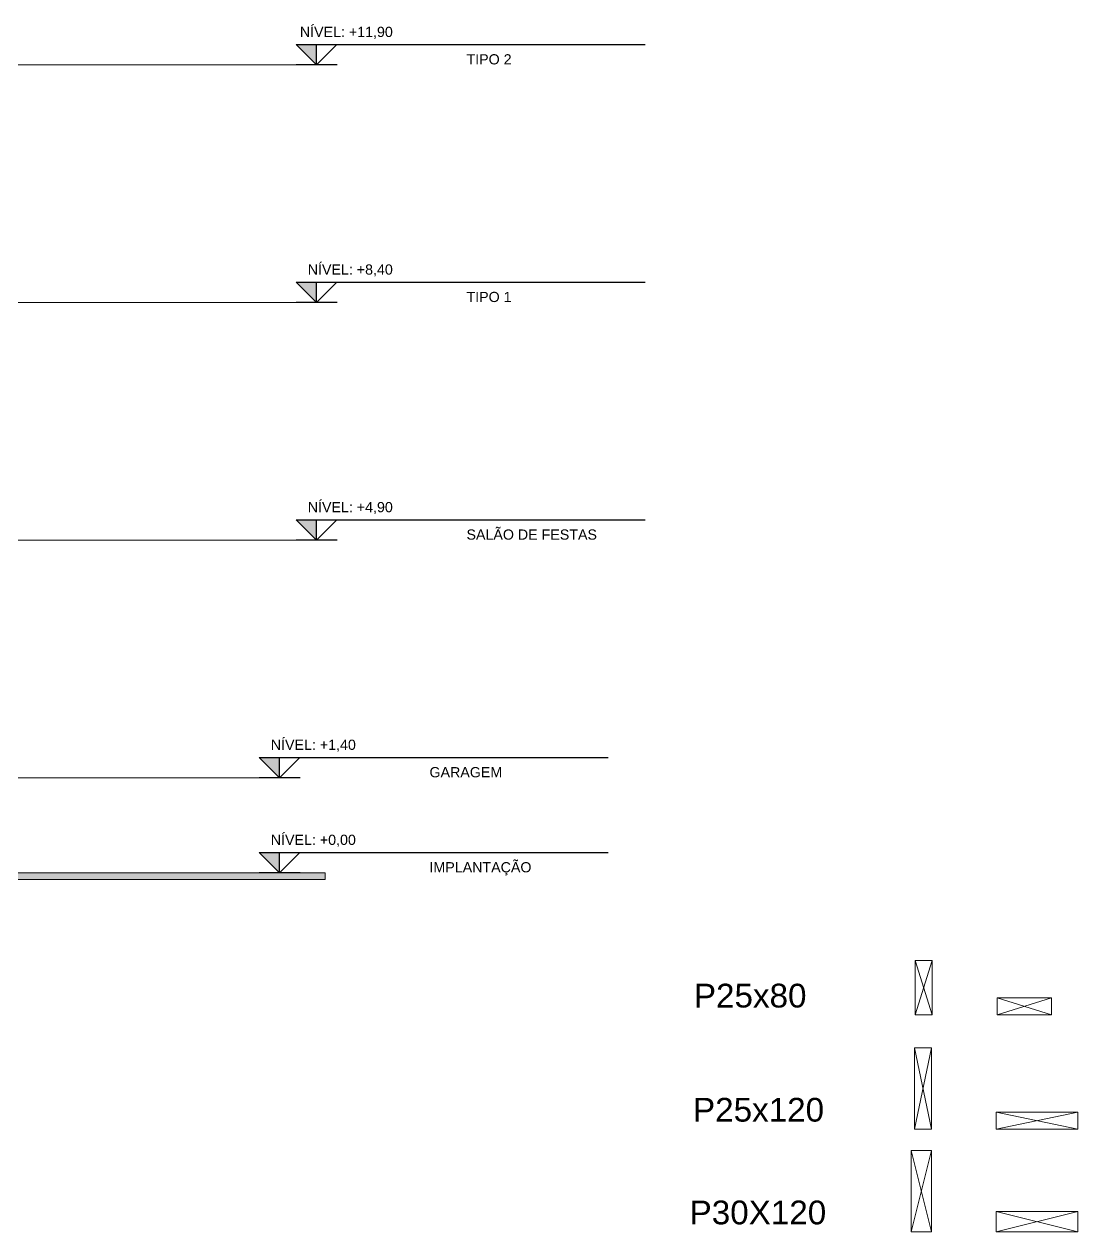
# Model space of a CAD drawing. Header units: millimetres. Extents: x -213 to 151, y -74 to 135.
# Drawn here: x 6.24 to 21.75, y -5.29 to 12.5 of the extents above; entities that cross this region are included whole.
import ezdxf
from ezdxf.enums import TextEntityAlignment as Align

# ---------------------------------------------------------------- set-up
doc = ezdxf.new("R2010")
doc.units = ezdxf.units.MM
doc.header["$LTSCALE"] = 15
doc.layers.add('PILAR', color=3, linetype='Continuous', lineweight=20)
doc.layers.add('Text', color=3, linetype='Continuous')
doc.styles.add('DM-TXT-100', font='arial.ttf', dxfattribs={"height": 0.2})
doc.styles.add('PADRAO', font='arial.ttf', dxfattribs={"height": 0.1})
doc.styles.add('SANSSERIF', font='sas_____.pfb')

# ---------------------------------------------------------------- blocks, each defined once
blk = doc.blocks.new('SIMBOLO NIVEL CORTE')
blk.add_hatch(color=1).paths.add_polyline_path([(0.3, 0.3), (0, 0.3), (0, 0)])
at = {"color": 1}
for p, q in [((0.301, 0.3), (-4.838, 0.3)), ((0, 0), (0, 0.3)), ((-0.301, 0), (0.301, 0))]:
    blk.add_line(p, q, dxfattribs=at)
blk.add_lwpolyline([(-0.3, 0.3), (0, 0), (0.3, 0.3)], dxfattribs=at)
at = {"layer": 'Text'}
for tag, p, height, style in [('PAVIMENTOXX', (-4.838, 0.412), 0.22, 'PADRAO'), ('PAVIMENTOXXXXX', (-4.838, 0.008), 0.18, 'DM-TXT-100')]:
    blk.add_attdef(tag, p, '', height=height, dxfattribs=dict(at, style=style))
at = {"layer": 'Text', "style": 'DM-TXT-100'}
blk.add_attdef('NIVELXXXXX', text='', height=0.18, dxfattribs=at).set_placement((0.246, 0.412), align=Align.RIGHT)

msp = doc.modelspace()

# ---------------------------------------------------------------- hatches: boundary and pattern name
at = {"linetype": 'Continuous', "lineweight": 13}
h = msp.add_hatch(color=256, dxfattribs=at)
h.dxf.hatch_style = 1
h.paths.add_polyline_path([(-15.143, 0), (10.667, 0), (10.667, -0.1), (-15.143, -0.1)])

# ---------------------------------------------------------------- linework, layer by layer
for points in [[(10.24, 11.9), (5.383, 11.9)], [(10.24, 8.4), (5.383, 8.4)], [(10.24, 8.4), (5.383, 8.4)], [(10.24, 4.9), (5.383, 4.9)], [(10.24, 1.4), (5.383, 1.4)], [(10.24, 0), (5.383, 0)]]:
    msp.add_lwpolyline(points, dxfattribs=at)
msp.add_lwpolyline([(-15.143, 0), (10.667, 0), (10.667, -0.1), (-15.143, -0.1)], close=True, dxfattribs=at)
at = {"layer": 'PILAR', "linetype": 'Continuous', "lineweight": 13}
for p, q in [((19.356, -1.293), (19.606, -2.093)), ((19.356, -2.093), (19.606, -1.293)), ((21.362, -1.843), (20.562, -2.093)), ((20.562, -1.843), (21.362, -2.093)), ((19.343, -2.575), (19.593, -3.775)), ((19.343, -3.775), (19.593, -2.575)), ((21.749, -3.525), (20.549, -3.775)), ((20.549, -3.525), (21.749, -3.775)), ((19.593, -5.287), (19.293, -4.087)), ((19.593, -4.087), (19.293, -5.287)), ((20.549, -5.287), (21.749, -4.987)), ((21.749, -5.287), (20.549, -4.987))]:
    msp.add_line(p, q, dxfattribs=at)
for points in [[(19.356, -2.093), (19.606, -2.093), (19.606, -1.293), (19.356, -1.293)], [(20.562, -1.843), (20.562, -2.093), (21.362, -2.093), (21.362, -1.843)], [(19.343, -3.775), (19.593, -3.775), (19.593, -2.575), (19.343, -2.575)], [(20.549, -3.525), (20.549, -3.775), (21.749, -3.775), (21.749, -3.525)], [(19.293, -5.287), (19.593, -5.287), (19.593, -4.087), (19.293, -4.087)], [(20.549, -4.987), (20.549, -5.287), (21.749, -5.287), (21.749, -4.987)]]:
    msp.add_lwpolyline(points, close=True, dxfattribs=at)

# ---------------------------------------------------------------- block references
at = {"layer": 'Text', "linetype": 'Continuous', "lineweight": 13}
ref = msp.add_blockref('SIMBOLO NIVEL CORTE', (10.541, 11.9), dxfattribs=dict(at, xscale=-1))
ref.add_attrib('NIVELXXXXX', 'NÍVEL: +11,90', dxfattribs={"layer": '0', "height": 0.15, "style": 'DM-TXT-100'}).set_placement((11.663, 12.312), align=Align.RIGHT)
ref.add_attrib('PAVIMENTOXXXXX', 'TIPO 2', (12.748, 11.908), dxfattribs={"layer": '0', "height": 0.15, "style": 'DM-TXT-100'})
ref = msp.add_blockref('SIMBOLO NIVEL CORTE', (10.541, 8.4), dxfattribs=dict(at, xscale=-1))
ref.add_attrib('NIVELXXXXX', 'NÍVEL: +8,40', dxfattribs={"layer": '0', "height": 0.15, "style": 'DM-TXT-100'}).set_placement((11.663, 8.812), align=Align.RIGHT)
ref.add_attrib('PAVIMENTOXXXXX', 'TIPO 1', (12.748, 8.408), dxfattribs={"layer": '0', "height": 0.15, "style": 'DM-TXT-100'})
ref = msp.add_blockref('SIMBOLO NIVEL CORTE', (10.541, 4.9), dxfattribs=dict(at, xscale=-1))
ref.add_attrib('NIVELXXXXX', 'NÍVEL: +4,90', dxfattribs={"layer": '0', "height": 0.15, "style": 'DM-TXT-100'}).set_placement((11.663, 5.312), align=Align.RIGHT)
ref.add_attrib('PAVIMENTOXXXXX', 'SALÃO DE FESTAS', (12.748, 4.908), dxfattribs={"layer": '0', "height": 0.15, "style": 'DM-TXT-100'})
ref = msp.add_blockref('SIMBOLO NIVEL CORTE', (9.996, 1.4), dxfattribs=dict(at, xscale=-1))
ref.add_attrib('NIVELXXXXX', 'NÍVEL: +1,40', dxfattribs={"layer": '0', "height": 0.15, "style": 'DM-TXT-100'}).set_placement((11.119, 1.812), align=Align.RIGHT)
ref.add_attrib('PAVIMENTOXXXXX', 'GARAGEM', (12.203, 1.408), dxfattribs={"layer": '0', "height": 0.15, "style": 'DM-TXT-100'})
ref = msp.add_blockref('SIMBOLO NIVEL CORTE', (9.996, 0), dxfattribs=dict(at, xscale=-1))
ref.add_attrib('NIVELXXXXX', 'NÍVEL: +0,00', dxfattribs={"layer": '0', "height": 0.15, "style": 'DM-TXT-100'}).set_placement((11.119, 0.412), align=Align.RIGHT)
ref.add_attrib('PAVIMENTOXXXXX', 'IMPLANTAÇÃO', (12.203, 0.008), dxfattribs={"layer": '0', "height": 0.15, "style": 'DM-TXT-100'})

# ---------------------------------------------------------------- texts
at = {"color": 3, "lineweight": -3, "style": 'SANSSERIF'}
for s, p in [('P25x80', (16.096, -1.983)), ('P25x120', (16.083, -3.664)), ('P30X120', (16.033, -5.177))]:
    msp.add_text(s, height=0.35, dxfattribs=at).set_placement(p)

doc.saveas('drawing.dxf')
